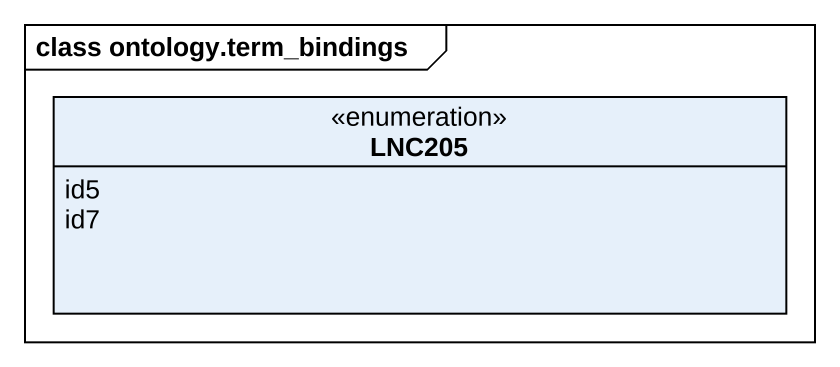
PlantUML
@startuml
mainframe class ontology.term_bindings
hide circle
hide empty members
enum LNC205 {
  id5
  id7
}
@enduml
